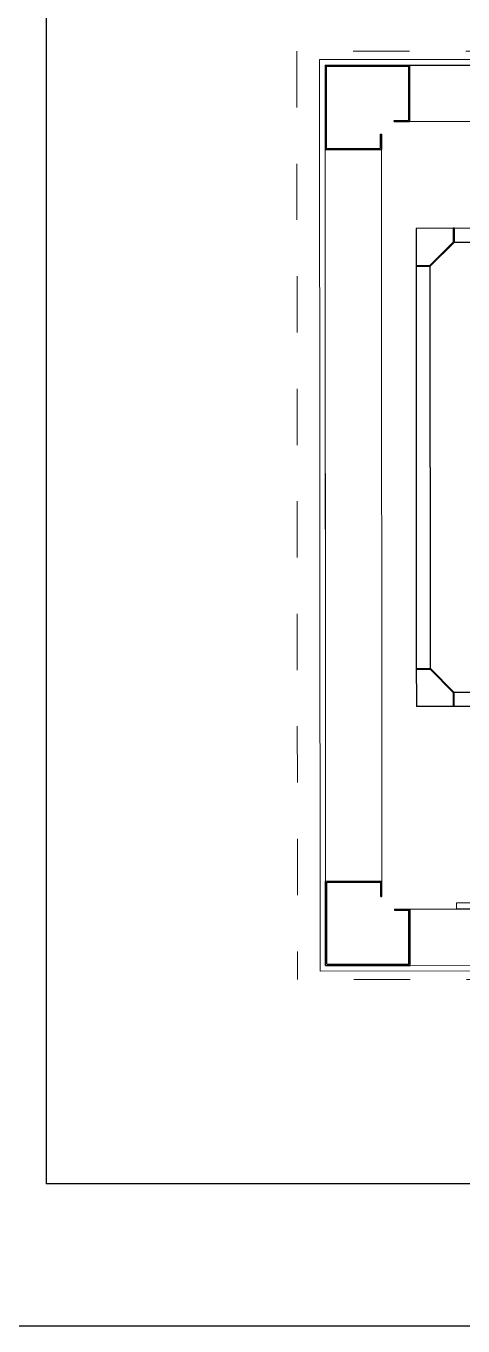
# Model space of a CAD drawing. Extents: x -248 to -11, y 347 to 447.
# Drawn here: x -117.105 to -116.329, y 416.808 to 419.119 of the extents above; entities that cross this region are included whole.
import ezdxf

# ---------------------------------------------------------------- set-up
doc = ezdxf.new("R2010")
doc.units = 0
doc.header["$LTSCALE"] = 0.02
doc.header["$MEASUREMENT"] = 0
doc.linetypes.add('HIDDEN', pattern=[0.375, 0.25, -0.125])
for name, color, linetype, lineweight in [('2H', 1, 'HIDDEN', 15), ('AR-ESQ-VT1', 1, 'CONTINUOUS', 9), ('P', 1, 'CONTINUOUS', 18)]:
    doc.layers.add(name, color=color, linetype=linetype, lineweight=lineweight)
for name, color, linetype in [('3', 3, 'CONTINUOUS'), ('47', 1, 'CONTINUOUS'), ('ALV', 2, 'CONTINUOUS'), ('AR-ELV', 2, 'CONTINUOUS'), ('PAREDE', 1, 'CONTINUOUS')]:
    doc.layers.add(name, color=color, linetype=linetype)

msp = doc.modelspace()

# ---------------------------------------------------------------- linework, layer by layer
at = {"layer": '2H', "lineweight": 9, "ltscale": 20}
for p, q in [((-114.8241, 419.0754), (-116.6241, 419.0743)), ((-116.6241, 419.0743), (-116.623, 417.4243)), ((-114.823, 417.4254), (-116.623, 417.4243))]:
    msp.add_line(p, q, dxfattribs=at)
at = {"layer": '3'}
for p, q in [((-116.3451, 418.7595), (-116.3464, 418.7595)), ((-116.3464, 418.7595), (-116.3464, 418.735)), ((-116.3451, 418.7595), (-116.3451, 418.7345)), ((-116.4125, 418.6933), (-116.3881, 418.6933)), ((-116.4125, 418.6933), (-116.3881, 418.6933)), ((-116.4125, 418.692), (-116.3875, 418.692)), ((-116.4125, 418.692), (-116.3875, 418.692)), ((-116.4121, 417.9769), (-116.4121, 417.9756)), ((-116.4121, 417.9769), (-116.4121, 417.9756)), ((-116.4121, 417.9769), (-116.3871, 417.9769)), ((-116.4121, 417.9769), (-116.3871, 417.9769)), ((-116.4121, 417.9756), (-116.3876, 417.9756)), ((-116.4121, 417.9756), (-116.3876, 417.9756)), ((-116.3459, 417.9095), (-116.3459, 417.934)), ((-116.3446, 417.9095), (-116.3446, 417.9345))]:
    msp.add_line(p, q, dxfattribs=at)
at = {"layer": '3', "ltscale": 35}
for p, q in [((-116.3881, 418.6933), (-116.3464, 418.735)), ((-116.3875, 418.692), (-116.3451, 418.7345)), ((-116.3876, 417.9756), (-116.3459, 417.934)), ((-116.3871, 417.9769), (-116.3446, 417.9345))]:
    msp.add_line(p, q, dxfattribs=at)
at = {"layer": '47', "lineweight": 25, "ltscale": 35}
for p, q in [((-116.5741, 419.0493), (-116.4241, 419.0494)), ((-116.5741, 419.0493), (-116.574, 418.8993)), ((-116.5721, 419.0473), (-116.4261, 419.0474)), ((-116.5721, 419.0473), (-116.572, 418.9013)), ((-116.4261, 419.0474), (-116.426, 418.9514)), ((-116.4241, 419.0494), (-116.424, 418.9494)), ((-116.4516, 418.9514), (-116.426, 418.9514)), ((-116.4516, 418.9494), (-116.4516, 418.9514)), ((-116.4516, 418.9494), (-116.424, 418.9494)), ((-116.476, 418.927), (-116.476, 418.9014)), ((-116.476, 418.927), (-116.474, 418.927)), ((-116.474, 418.927), (-116.474, 418.8994)), ((-116.572, 418.9013), (-116.476, 418.9014)), ((-116.5731, 417.4493), (-116.5731, 417.5993)), ((-116.5711, 417.5973), (-116.4751, 417.5974)), ((-116.5711, 417.4513), (-116.5711, 417.5973)), ((-116.4751, 417.5718), (-116.4751, 417.5974)), ((-116.4731, 417.5718), (-116.4731, 417.5994)), ((-116.4751, 417.5718), (-116.4731, 417.5718)), ((-116.4507, 417.5494), (-116.4507, 417.5474)), ((-116.4507, 417.5494), (-116.4231, 417.5494)), ((-116.4507, 417.5474), (-116.4251, 417.5474)), ((-116.4251, 417.4514), (-116.4251, 417.5474)), ((-116.4231, 417.4494), (-116.4231, 417.5494)), ((-116.5731, 417.4493), (-116.4231, 417.4494)), ((-116.5711, 417.4513), (-116.4251, 417.4514))]:
    msp.add_line(p, q, dxfattribs=at)
at = {"layer": '47'}
for p, q in [((-115.1876, 418.7602), (-116.4126, 418.7594)), ((-115.1876, 418.7352), (-116.3451, 418.7345)), ((-115.1871, 417.9352), (-116.3446, 417.9345)), ((-115.1333, 417.9102), (-116.412, 417.9094))]:
    msp.add_line(p, q, dxfattribs=at)
at = {"layer": '47', "ltscale": 0.5}
for p, q in [((-116.4126, 418.7594), (-116.4125, 418.692)), ((-116.412, 417.9094), (-116.412, 417.9094))]:
    msp.add_line(p, q, dxfattribs=at)
at = {"layer": 'ALV'}
for p, q in [((-117.0692, 419.9485), (-117.0692, 417.0613)), ((-113.0638, 417.0613), (-117.0692, 417.0613)), ((-114.3165, 416.8084), (-120.0165, 416.8084))]:
    msp.add_line(p, q, dxfattribs=at)
at = {"layer": 'AR-ELV', "lineweight": 13}
for p, q in [((-116.5731, 417.5993), (-116.5741, 419.0493)), ((-116.424, 418.9494), (-114.974, 418.9503)), ((-116.5731, 417.5993), (-116.574, 418.8993)), ((-116.4731, 417.5994), (-116.474, 418.8994)), ((-116.5731, 417.5993), (-116.5739, 418.8493)), ((-114.9731, 417.5503), (-116.4231, 417.5494)), ((-114.8231, 417.4504), (-116.4231, 417.4494)), ((-114.8231, 417.4504), (-116.4231, 417.4494))]:
    msp.add_line(p, q, dxfattribs=at)
at = {"layer": 'AR-ELV'}
msp.add_line((-116.4241, 419.0494), (-114.8241, 419.0504), dxfattribs=at)
at = {"layer": 'AR-ESQ-VT1'}
for p, q in [((-114.8141, 419.0604), (-116.5841, 419.0593)), ((-116.5841, 419.0593), (-116.583, 417.4393)), ((-116.583, 417.4393), (-114.813, 417.4404))]:
    msp.add_line(p, q, dxfattribs=at)
at = {"layer": 'P', "linetype": 'Continuous'}
for points in [[(-116.3408, 417.5603), (-116.1411, 417.5605), (-116.1411, 417.5501)], [(-116.3408, 417.5603), (-116.3408, 417.55)], [(-116.3408, 417.55), (-116.1411, 417.5501)]]:
    msp.add_lwpolyline(points, dxfattribs=at)
at = {"layer": 'PAREDE', "lineweight": 25, "ltscale": 35}
for p, q in [((-116.574, 418.8993), (-116.474, 418.8994)), ((-116.4126, 418.7594), (-116.4121, 418.0006)), ((-116.4125, 418.692), (-116.3875, 418.692)), ((-116.3871, 417.9769), (-116.3875, 418.692)), ((-116.4121, 418.0019), (-116.4121, 417.9769)), ((-116.4121, 417.9905), (-116.412, 417.9094)), ((-116.4121, 417.9769), (-116.3871, 417.9769)), ((-116.5731, 417.5993), (-116.4731, 417.5994))]:
    msp.add_line(p, q, dxfattribs=at)

doc.saveas('drawing.dxf')
